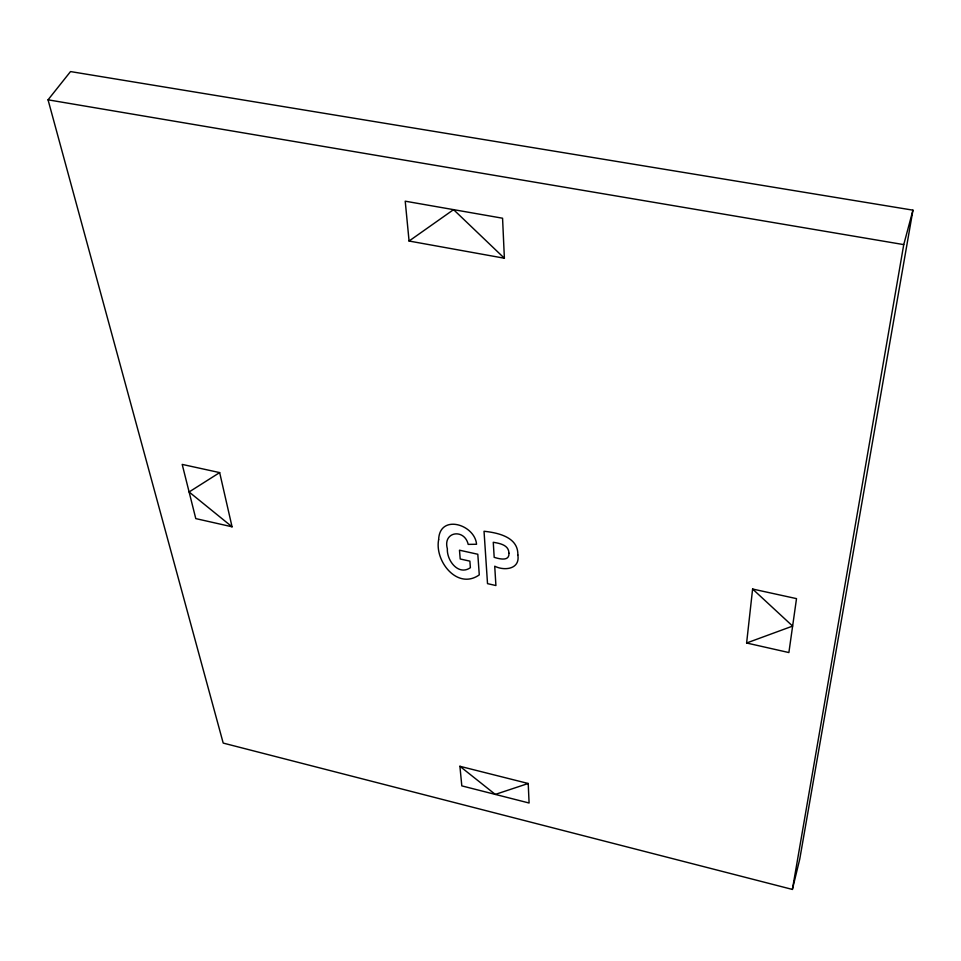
<?xml version="1.0" encoding="UTF-8"?>
<svg xmlns="http://www.w3.org/2000/svg" width="961" height="961" viewBox="0 0 961 961"><rect width="100%" height="100%" fill="white"/><g stroke="black" fill="none" stroke-linecap="round" stroke-linejoin="round"><path stroke-width="1.44" d="M746.613 643.005L752.607 589.033L796.513 598.631L788.885 652.555L746.613 643.005L792.633 626.091L752.607 589.033M792.393 889.43L903.748 244.611L912.95 210.159L70.525 71.57L48.05 99.824L223.204 743.081L792.393 889.43L799.768 859.038L912.95 210.159M409.074 241.031L453.568 209.642L504.381 258.233L502.567 218.219L405.218 201.185L409.074 241.031L504.381 258.233M219.661 472.596L189.101 491.972L232.057 526.796L219.661 472.596L182.194 464.403L195.78 518.604L232.057 526.796M528.214 783.491L495.299 794.411L459.911 766.289L461.809 785.882L529.091 803.012L528.214 783.491L459.911 766.289M48.05 99.824L903.748 244.611M517.847 554.99C520.333 569.26 504.393 571.146 494.723 566.197L495.912 585.537L487.515 583.639L484.032 531.265C497.99 532.742 518.423 537.079 517.847 554.99M438.648 539.65C434.444 561.116 457.364 590.306 479.275 574.882L477.809 554.257L459.478 550.197L460.211 558.99L469.881 561.14L470.385 567.699C458.301 576.107 446.625 560.275 447.358 548.767C442.54 531.469 464.463 528.202 468.187 544.382L476.548 544.262C474.866 524.382 439.537 513.534 438.648 539.65M508.934 553.164C509.618 561.765 499.119 558.846 494.182 557.332L493.269 542.28C499.684 543.373 508.825 544.899 508.934 553.164"/></g></svg>
